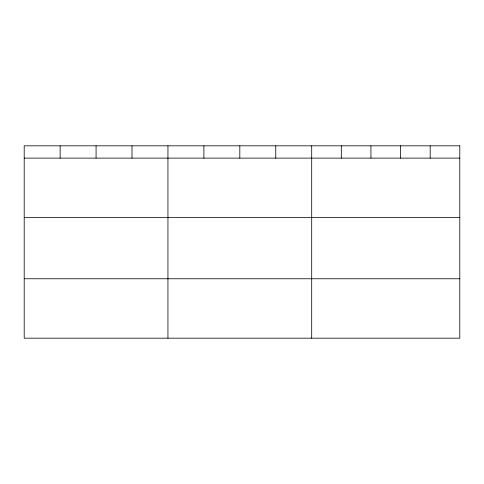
<?xml version="1.0" encoding="UTF-8"?>
<svg xmlns="http://www.w3.org/2000/svg" width="484" height="484" viewBox="0 0 484 484"><rect width="100%" height="100%" fill="white"/><g stroke="black" fill="none" stroke-linecap="round" stroke-linejoin="round"><path stroke-width="0.73" d="M24.2 158.117L459.8 158.117M24.2 217.54L459.8 217.54M24.2 278.76L459.8 278.76M430.179 145.823L430.179 158.117M400.558 145.823L400.558 158.117M370.938 145.823L370.938 158.117M341.317 145.823L341.317 158.117M311.696 145.823L311.696 338.177M275.759 145.823L275.759 158.117M239.822 145.823L239.822 158.117M203.885 145.823L203.885 158.117M167.948 145.823L167.948 338.177M132.011 145.823L132.011 158.117M96.074 145.823L96.074 158.117M60.137 145.823L60.137 158.117M459.8 145.823L24.2 145.823L24.2 338.177L459.8 338.177L459.8 145.823"/></g></svg>
